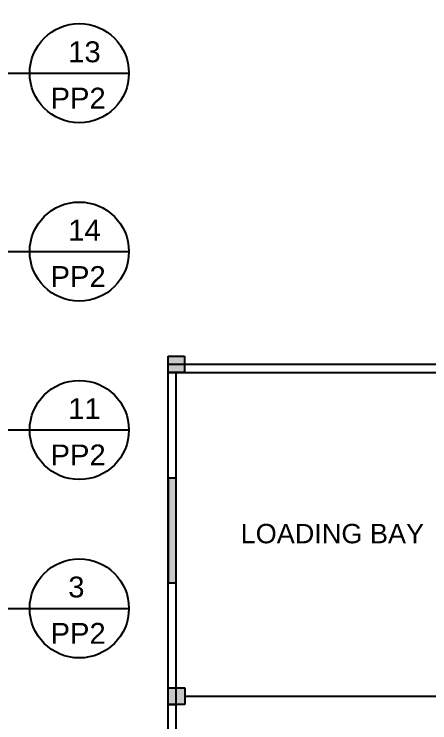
# Model space of a CAD drawing. Header units: millimetres. Extents: x 3339 to 2017737, y 4955 to 2748989.
# Drawn here: x 1474460 to 1481971, y 1295228 to 1308039 of the extents above; entities that cross this region are included whole.
import ezdxf

# ---------------------------------------------------------------- set-up
doc = ezdxf.new("R2010")
doc.units = ezdxf.units.MM
doc.header["$LTSCALE"] = 30
for name, color, linetype in [('DIM LINES', 7, 'Continuous'), ('TEXT', 7, 'Continuous'), ('window', 92, 'Continuous')]:
    doc.layers.add(name, color=color, linetype=linetype)
doc.styles.get("Standard").update_dxf_attribs({"font": 'arial.ttf'})
doc.dimstyles.new('GREEN', dxfattribs={"dimtxt": 1000, "dimasz": 600, "dimexe": 0.18, "dimexo": 0.0625, "dimgap": 0.09, "dimtad": 2, "dimdec": 0, "dimzin": 0, "dimdsep": 46, "dimtxsty": 'Standard', "dimblk": 'ARCHTICK', "dimcen": 0.09, "dimclrd": 3, "dimclre": 3, "dimclrt": 2, "dimadec": 0, "dimazin": 0, "dimtfac": 1, "dimtdec": 0, "dimtofl": 0, "dimtmove": 0, "dimatfit": 3, "dimfxl": 1, "dimtolj": 1, "dimtzin": 0, "dimarcsym": 0})

# ---------------------------------------------------------------- blocks, each defined once
blk = doc.blocks.new('_ArchTick')
at = {"color": 0, "linetype": 'ByBlock', "const_width": 0.15}
blk.add_lwpolyline([(-0.5, -0.5), (0.5, 0.5)], dxfattribs=at)
blk = doc.blocks.new('*D851')
at = {"layer": 'Defpoints', "color": 0, "transparency": 16777216}
for p in [(1519240, 1324539), (1429240, 1308509), (1519240, 1301709)]:
    blk.add_point(p, dxfattribs=at)
at = {"layer": 'DIM LINES', "color": 3, "linetype": 'ByBlock', "lineweight": -2, "transparency": 16777216}
for p, q in [((1429240, 1308509), (1429240, 1324539)), ((1429240, 1324539), (1519240, 1324539)), ((1519240, 1301709), (1519240, 1324539))]:
    blk.add_line(p, q, dxfattribs=at)
at = {"layer": 'DIM LINES', "color": 3, "lineweight": -2, "transparency": 16777216, "xscale": 600, "yscale": 600, "zscale": 600, "rotation": 180}
blk.add_blockref('_ArchTick', (1429240, 1324539), dxfattribs=at)
at = {"layer": 'DIM LINES', "color": 3, "lineweight": -2, "transparency": 16777216, "xscale": 600, "yscale": 600, "zscale": 600}
blk.add_blockref('_ArchTick', (1519240, 1324539), dxfattribs=at)
at = {"layer": 'DIM LINES', "color": 2, "transparency": 16777216, "insert": (1474240, 1325050), "char_height": 1000, "attachment_point": 5}
blk.add_mtext('\\A1;90000', dxfattribs=at)
blk = doc.blocks.new('Poste with lines')
h = blk.add_hatch(color=2)
h.dxf.hatch_style = 1
h.paths.add_polyline_path([(13203, 12318), (12903, 12318), (12903, 12018), (13203, 12018)])
at = {"color": 0}
for p, q in [((12903, 12018), (12903, 12318)), ((12903, 12318), (13203, 12318)), ((13203, 12318), (13203, 12018)), ((12903, 12018), (12903, 12168)), ((12903, 12018), (13053, 12018)), ((13053, 12018), (12903, 12018)), ((13203, 12018), (12903, 12018))]:
    blk.add_line(p, q, dxfattribs=at)

msp = doc.modelspace()

# ---------------------------------------------------------------- hatches: boundary and pattern name
at = {"layer": 'window'}
h = msp.add_hatch(color=256, dxfattribs=at)
h.dxf.hatch_style = 1
h.paths.add_polyline_path([(1477390.35, 1299659.357), (1477241.97, 1299659.357), (1477241.97, 1297759.357), (1477390.35, 1297759.357)])

# ---------------------------------------------------------------- linework, layer by layer
for p, q in [((1472640.35, 1306971.857), (1474741.069, 1306971.857)), ((1474741.069, 1306971.857), (1476541.069, 1306971.857)), ((1472640.35, 1303746.88), (1474741.069, 1303746.88)), ((1474741.069, 1303746.88), (1476541.069, 1303746.88)), ((1472640.35, 1300521.902), (1474741.069, 1300521.902)), ((1474741.069, 1300521.902), (1476541.069, 1300521.902)), ((1477241.97, 1299659.357), (1477241.97, 1297759.357)), ((1472640.35, 1297296.925), (1474741.069, 1297296.925)), ((1474741.069, 1297296.925), (1476541.069, 1297296.925))]:
    msp.add_line(p, q)
at = {"color": 0}
for p, q in [((1477240.35, 1286415.233), (1477240.35, 1301709.357)), ((1477240.35, 1301709.357), (1486165.35, 1301709.357)), ((1477240.35, 1301559.357), (1486165.35, 1301559.357)), ((1477390.35, 1286415.233), (1477390.35, 1301559.357)), ((1477541.97, 1295709.357), (1483341.97, 1295709.357))]:
    msp.add_line(p, q, dxfattribs=at)
for centre in [(1475637.339, 1306971.857), (1475637.339, 1303746.88), (1475637.339, 1300521.902), (1475637.339, 1297296.925)]:
    msp.add_circle(centre, 896.27)
at = {"layer": 'window'}
for p, q in [((1477241.97, 1299659.357), (1477390.35, 1299659.357)), ((1477241.97, 1297759.357), (1477390.35, 1297759.357))]:
    msp.add_line(p, q, dxfattribs=at)

# ---------------------------------------------------------------- block references
at = {"color": 0}
for p in [(1464336.859, 1289541.247), (1464338.479, 1283541.247)]:
    msp.add_blockref('Poste with lines', p, dxfattribs=at)

# ---------------------------------------------------------------- texts
at = {"attachment_point": 1}
for s, insert, char_height in [('\\pxt0.39537;13', (1475437.339, 1307547.196), 377.35925), ('\\pxqc,t0.39537;PP2', (1475427.339, 1306709.217), 377.35925), ('\\pxt0.39537;14', (1475437.339, 1304322.219), 377.35925), ('\\pxqc,t0.39537;PP2', (1475427.339, 1303484.239), 377.35925), ('11', (1475437.339, 1301097.241), 377.3592), ('\\pxqc,t0.39537;PP2', (1475427.339, 1300259.262), 377.35925), ('\\pxt0.39537;3', (1475437.339, 1297872.264), 377.35925), ('\\pxqc,t0.39537;PP2', (1475427.339, 1297034.284), 377.35925)]:
    msp.add_mtext_dynamic_manual_height_columns(s, width=377.35925, gutter_width=1886.796, heights=[0], dxfattribs=dict(at, insert=insert, char_height=char_height))
at = {"layer": 'TEXT', "insert": (1478012.864, 1298824.041), "char_height": 350, "attachment_point": 1}
msp.add_mtext_dynamic_manual_height_columns('\\pxqc;LOADING BAY', width=4394.73285, gutter_width=0, heights=[1406.025], dxfattribs=at)

# ---------------------------------------------------------------- dimensions: what is measured, and where the dimension line sits
at = {"layer": 'DIM LINES', "color": 0}
dim = msp.add_linear_dim(base=(1519240.35, 1324539.298), p1=(1429240.35, 1308509.357), p2=(1519240.35, 1301709.357), dimstyle='GREEN', dxfattribs=at)
dim.commit()
dim.dimension.update_dxf_attribs({"geometry": '*D851', "text_midpoint": (1474240.35, 1325049.961)})

doc.saveas('drawing.dxf')
